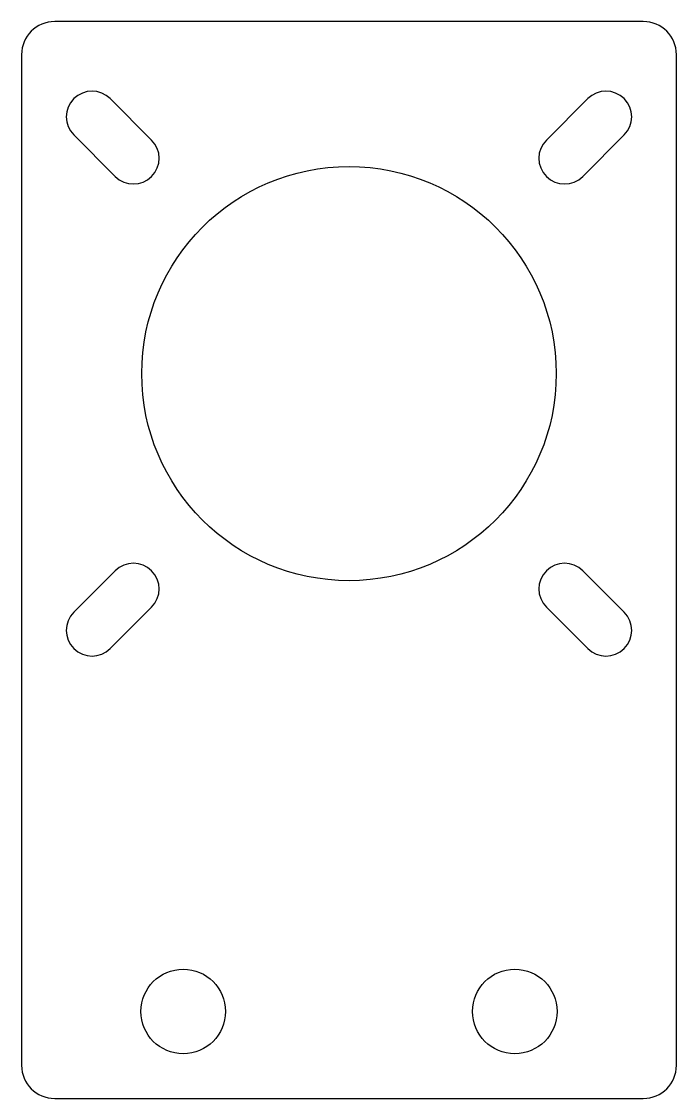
# Model space of a CAD drawing. Header units: millimetres. Extents: x -19.8 to 19.8, y -43.8 to 21.2.
import ezdxf

# ---------------------------------------------------------------- set-up
doc = ezdxf.new("R2010")
doc.units = ezdxf.units.MM

msp = doc.modelspace()

# ---------------------------------------------------------------- linework, layer by layer
at = {"color": 7, "linetype": 'Continuous', "lineweight": 25}
for p, q in [((17.75, 21.25), (-17.75, 21.25)), ((-19.75, 19.25), (-19.75, -41.75)), ((19.75, -41.75), (19.75, 19.25)), ((-11.904, 14.096), (-14.404, 16.596)), ((14.404, 16.596), (11.904, 14.096)), ((-16.596, 14.404), (-14.096, 11.904)), ((14.096, 11.904), (16.596, 14.404)), ((-14.096, -11.904), (-16.596, -14.404)), ((16.596, -14.404), (14.096, -11.904)), ((-14.404, -16.596), (-11.904, -14.096)), ((11.904, -14.096), (14.404, -16.596)), ((-17.75, -43.75), (17.75, -43.75))]:
    msp.add_line(p, q, dxfattribs=at)
for centre, radius in [((0, 0), 12.5), ((-10, -38.5), 2.55), ((10, -38.5), 2.55)]:
    msp.add_circle(centre, radius, dxfattribs=at)
for centre, radius, start, end in [((-17.75, 19.25), 2, 90, 180), ((17.75, 19.25), 2, 0, 90), ((-15.5, 15.5), 1.55, 45, 225), ((15.5, 15.5), 1.55, 315, 135), ((-13, 13), 1.55, 225, 45), ((13, 13), 1.55, 135, 315), ((-13, -13), 1.55, 315, 135), ((13, -13), 1.55, 45, 225), ((-15.5, -15.5), 1.55, 135, 315), ((15.5, -15.5), 1.55, 225, 45), ((-17.75, -41.75), 2, 180, 270), ((17.75, -41.75), 2, 270, 0)]:
    msp.add_arc(centre, radius, start, end, dxfattribs=at)

doc.saveas('drawing.dxf')
